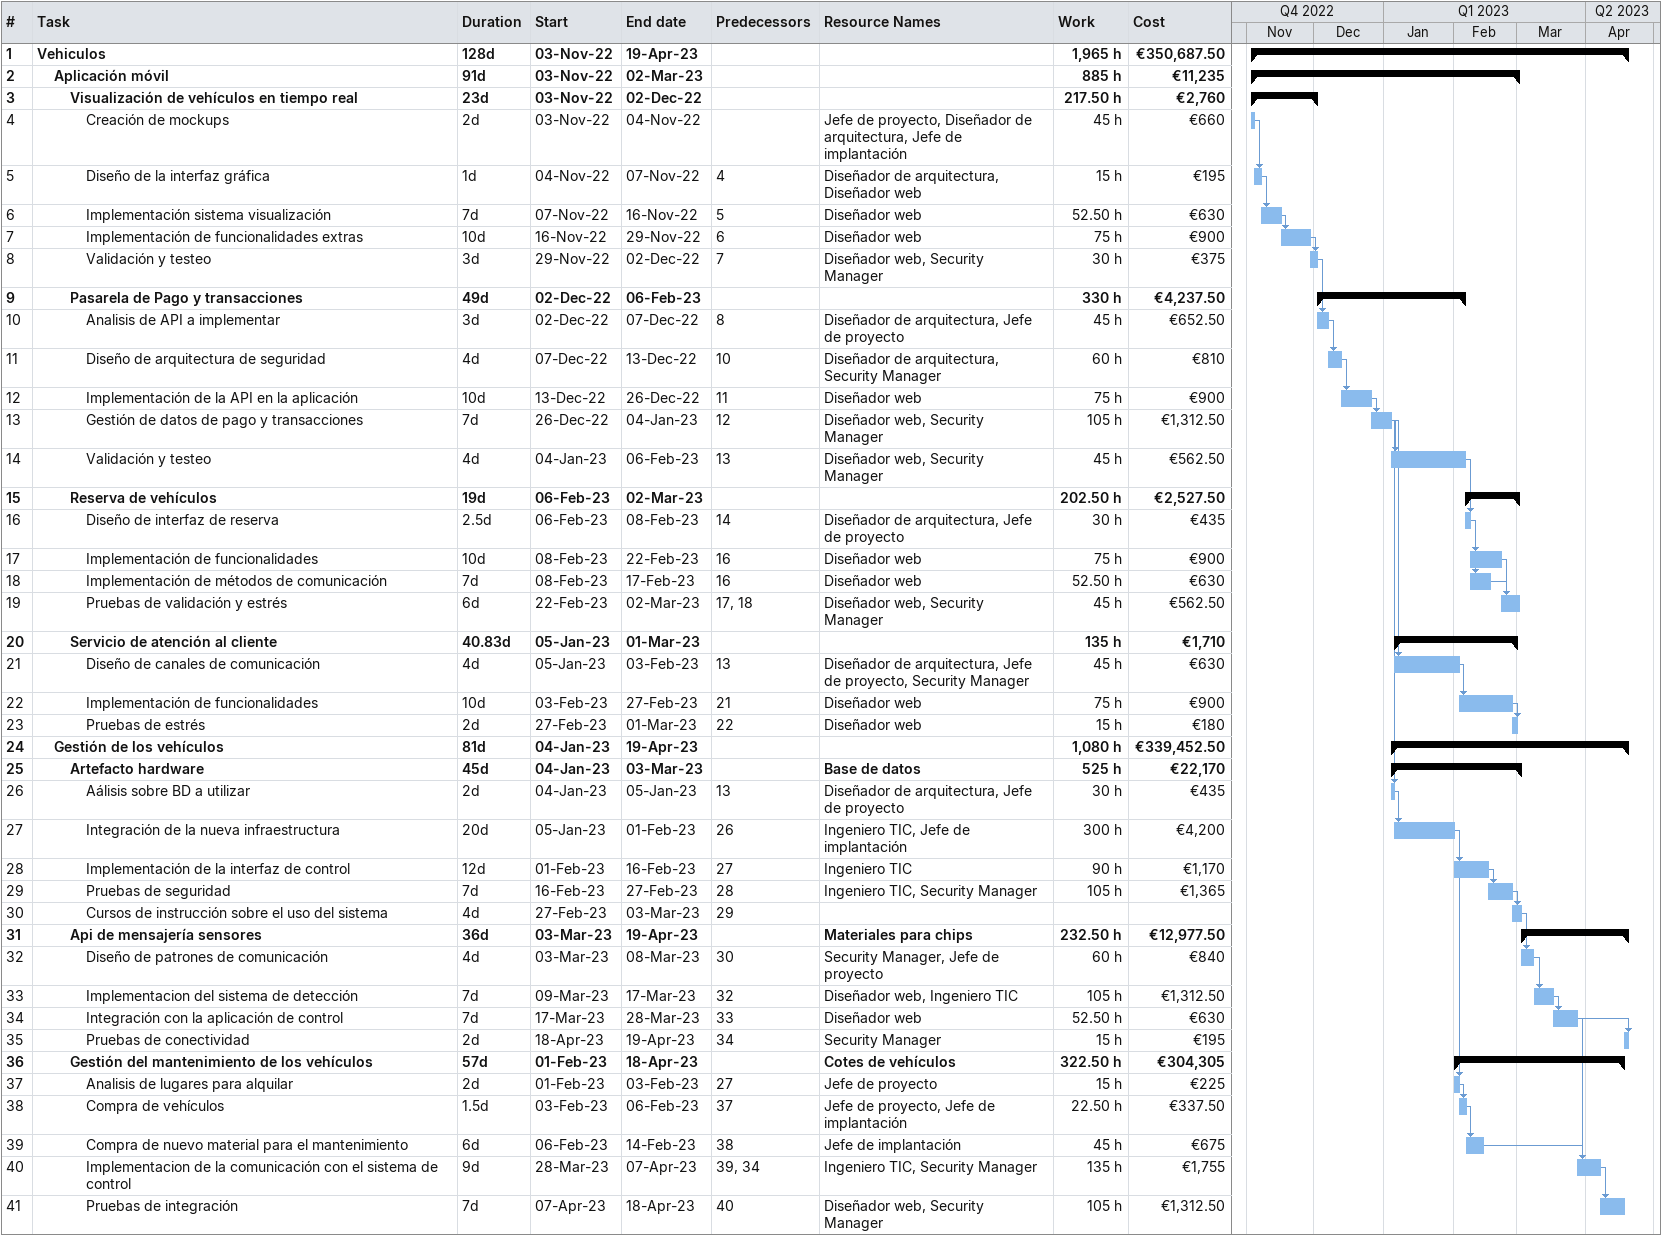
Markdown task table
| ID | Level | Task | Duration | Start | Finish | Predecessors | Resources | Work (h) | Cost (€) |
|---|---|---|---|---|---|---|---|---|---|
| 1 | 1 | **Vehiculos** | 128d | 2022-11-03 | 2023-04-19 |  |  | 1965 | 350687.50 |
| 2 | 2 | **Aplicación móvil** | 91d | 2022-11-03 | 2023-03-02 |  |  | 885 | 11235 |
| 3 | 3 | **Visualización de vehículos en tiempo real** | 23d | 2022-11-03 | 2022-12-02 |  |  | 217.50 | 2760 |
| 4 | 4 | Creación de mockups | 2d | 2022-11-03 | 2022-11-04 |  | Jefe de proyecto, Diseñador de arquitectura, Jefe de implantación | 45 | 660 |
| 5 | 4 | Diseño de la interfaz gráfica | 1d | 2022-11-04 | 2022-11-07 | 4 | Diseñador de arquitectura, Diseñador web | 15 | 195 |
| 6 | 4 | Implementación sistema visualización | 7d | 2022-11-07 | 2022-11-16 | 5 | Diseñador web | 52.50 | 630 |
| 7 | 4 | Implementación de funcionalidades extras | 10d | 2022-11-16 | 2022-11-29 | 6 | Diseñador web | 75 | 900 |
| 8 | 4 | Validación y testeo | 3d | 2022-11-29 | 2022-12-02 | 7 | Diseñador web, Security Manager | 30 | 375 |
| 9 | 3 | **Pasarela de Pago y transacciones** | 49d | 2022-12-02 | 2023-02-06 |  |  | 330 | 4237.50 |
| 10 | 4 | Analisis de API a implementar | 3d | 2022-12-02 | 2022-12-07 | 8 | Diseñador de arquitectura, Jefe de proyecto | 45 | 652.50 |
| 11 | 4 | Diseño de arquitectura de seguridad | 4d | 2022-12-07 | 2022-12-13 | 10 | Diseñador de arquitectura, Security Manager | 60 | 810 |
| 12 | 4 | Implementación de la API en la aplicación | 10d | 2022-12-13 | 2022-12-26 | 11 | Diseñador web | 75 | 900 |
| 13 | 4 | Gestión de datos de pago y transacciones | 7d | 2022-12-26 | 2023-01-04 | 12 | Diseñador web, Security Manager | 105 | 1312.50 |
| 14 | 4 | Validación y testeo | 4d | 2023-01-04 | 2023-02-06 | 13 | Diseñador web, Security Manager | 45 | 562.50 |
| 15 | 3 | **Reserva de vehículos** | 19d | 2023-02-06 | 2023-03-02 |  |  | 202.50 | 2527.50 |
| 16 | 4 | Diseño de interfaz de reserva | 2.5d | 2023-02-06 | 2023-02-08 | 14 | Diseñador de arquitectura, Jefe de proyecto | 30 | 435 |
| 17 | 4 | Implementación de funcionalidades | 10d | 2023-02-08 | 2023-02-22 | 16 | Diseñador web | 75 | 900 |
| 18 | 4 | Implementación de métodos de comunicación | 7d | 2023-02-08 | 2023-02-17 | 16 | Diseñador web | 52.50 | 630 |
| 19 | 4 | Pruebas de validación y estrés | 6d | 2023-02-22 | 2023-03-02 | 17, 18 | Diseñador web, Security Manager | 45 | 562.50 |
| 20 | 3 | **Servicio de atención al cliente** | 40.83d | 2023-01-05 | 2023-03-01 |  |  | 135 | 1710 |
| 21 | 4 | Diseño de canales de comunicación | 4d | 2023-01-05 | 2023-02-03 | 13 | Diseñador de arquitectura, Jefe de proyecto, Security Manager | 45 | 630 |
| 22 | 4 | Implementación de funcionalidades | 10d | 2023-02-03 | 2023-02-27 | 21 | Diseñador web | 75 | 900 |
| 23 | 4 | Pruebas de estrés | 2d | 2023-02-27 | 2023-03-01 | 22 | Diseñador web | 15 | 180 |
| 24 | 2 | **Gestión de los vehículos** | 81d | 2023-01-04 | 2023-04-19 |  |  | 1080 | 339452.50 |
| 25 | 3 | **Artefacto hardware** | 45d | 2023-01-04 | 2023-03-03 |  | Base de datos | 525 | 22170 |
| 26 | 4 | Aálisis sobre BD a utilizar | 2d | 2023-01-04 | 2023-01-05 | 13 | Diseñador de arquitectura, Jefe de proyecto | 30 | 435 |
| 27 | 4 | Integración de la nueva infraestructura | 20d | 2023-01-05 | 2023-02-01 | 26 | Ingeniero TIC, Jefe de implantación | 300 | 4200 |
| 28 | 4 | Implementación de la interfaz de control | 12d | 2023-02-01 | 2023-02-16 | 27 | Ingeniero TIC | 90 | 1170 |
| 29 | 4 | Pruebas de seguridad | 7d | 2023-02-16 | 2023-02-27 | 28 | Ingeniero TIC, Security Manager | 105 | 1365 |
| 30 | 4 | Cursos de instrucción sobre el uso del sistema | 4d | 2023-02-27 | 2023-03-03 | 29 |  |  |  |
| 31 | 3 | **Api de mensajería sensores** | 36d | 2023-03-03 | 2023-04-19 |  | Materiales para chips | 232.50 | 12977.50 |
| 32 | 4 | Diseño de patrones de comunicación | 4d | 2023-03-03 | 2023-03-08 | 30 | Security Manager, Jefe de proyecto | 60 | 840 |
| 33 | 4 | Implementacion del sistema de detección | 7d | 2023-03-09 | 2023-03-17 | 32 | Diseñador web, Ingeniero TIC | 105 | 1312.50 |
| 34 | 4 | Integración con la aplicación de control | 7d | 2023-03-17 | 2023-03-28 | 33 | Diseñador web | 52.50 | 630 |
| 35 | 4 | Pruebas de conectividad | 2d | 2023-04-18 | 2023-04-19 | 34 | Security Manager | 15 | 195 |
| 36 | 3 | **Gestión del mantenimiento de los vehículos** | 57d | 2023-02-01 | 2023-04-18 |  | Cotes de vehículos | 322.50 | 304305 |
| 37 | 4 | Analisis de lugares para alquilar | 2d | 2023-02-01 | 2023-02-03 | 27 | Jefe de proyecto | 15 | 225 |
| 38 | 4 | Compra de vehículos | 1.5d | 2023-02-03 | 2023-02-06 | 37 | Jefe de proyecto, Jefe de implantación | 22.50 | 337.50 |
| 39 | 4 | Compra de nuevo material para el mantenimiento | 6d | 2023-02-06 | 2023-02-14 | 38 | Jefe de implantación | 45 | 675 |
| 40 | 4 | Implementacion de la comunicación con el sistema de control | 9d | 2023-03-28 | 2023-04-07 | 39, 34 | Ingeniero TIC, Security Manager | 135 | 1755 |
| 41 | 4 | Pruebas de integración | 7d | 2023-04-07 | 2023-04-18 | 40 | Diseñador web, Security Manager | 105 | 1312.50 |
